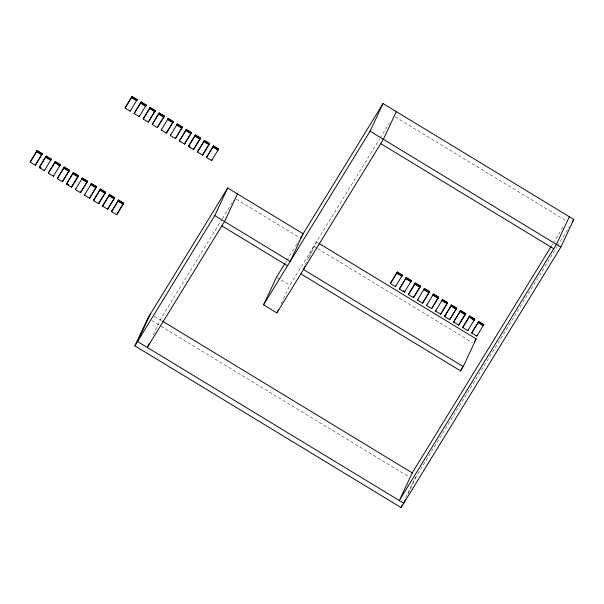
<?xml version="1.0" encoding="UTF-8"?>
<svg xmlns="http://www.w3.org/2000/svg" width="604" height="604" viewBox="0 0 604 604"><rect width="100%" height="100%" fill="white"/><g stroke="black" fill="none" stroke-linecap="round" stroke-linejoin="round"><path stroke-width="0.45" stroke-dasharray="3.02 2.27" d="M153.19 334.88L160.256 319.803L221.736 219.562M281.185 303.721L289.822 285.292L379.569 138.973M305.156 264.65L313.786 246.221L316.994 248.168M308.991 257.795L316.451 241.879L318.051 242.853M405.79 497.522L414.027 479.931L557.054 246.749M408.062 494.019L416.692 475.59M222.227 218.761L233.544 200.317M285.382 262.732L286.372 261.124M286.862 260.324L295.25 246.659M295.741 245.851L299.191 240.226M380.059 138.165L389.429 122.891M551.633 245.662L552.615 244.054M553.113 243.253L563.457 226.387M557.545 245.949L569.368 226.674M395.28 116.957L565.895 220.603M236.413 199.214L299.675 237.651M317.802 248.659L472.706 342.762M277.296 277.681L280.422 279.584M281.207 280.06L289.822 285.292M154.246 316.156L161.751 320.716M151.853 320.656L409.202 477.001"/><path stroke-width="0.91" d="M42.001 154.163L35.304 165.239L30.2 162.136L30.547 161.389M30.2 162.136L37.206 150.539L42.31 153.635L41.691 154.82L36.587 151.717L36.942 150.97L42.046 154.073M35.304 165.239L42.31 153.635M41.012 167.867L39.554 166.976L46.251 156.036L51.355 159.131L44.349 170.728L39.245 167.633L39.592 166.885M39.245 167.633L46.251 156.036M44.349 170.728L44.696 169.988M51.355 159.131L51.008 159.879L45.904 156.776M48.599 172.472L55.296 161.525L60.4 164.628L53.394 176.225L48.29 173.129L48.645 172.382M55.296 161.525L54.685 162.71L59.788 165.806L60.4 164.628M53.394 176.225L53.741 175.485M69.181 170.555L64.077 167.459L63.73 168.206L68.833 171.302L69.445 170.124L64.341 167.021L63.994 167.769L69.098 170.872L62.439 181.721L57.335 178.625L57.69 177.878M62.439 181.721L62.786 180.974M66.387 184.122L73.394 172.518L78.49 175.621L78.142 176.368L71.483 187.217L66.387 184.122L73.084 173.046M73.394 172.518L72.774 173.703L77.878 176.798L78.226 176.051L73.122 172.955M71.483 187.217L71.838 186.47M82.084 178.761L87.187 181.857L80.528 192.714L75.432 189.611L75.779 188.871M82.438 178.014L81.819 179.192L86.923 182.295L87.542 181.117L82.438 178.014L75.432 189.611M80.528 192.714L80.883 191.966M125.413 107.376L132.11 96.429L137.214 99.524L130.207 111.128L125.103 108.025L125.458 107.278M84.477 195.107L91.483 183.51L96.587 186.606L89.581 198.21L84.477 195.107L84.824 194.36M125.103 108.025L132.11 96.429M91.483 183.51L91.136 184.258L96.232 187.353M130.207 111.128L130.555 110.381M89.581 198.21L89.928 197.463M137.214 99.524L136.866 100.272L131.763 97.176M134.458 112.865L141.162 101.925L146.259 105.02L139.252 116.625L134.156 113.522L134.503 112.774M93.522 200.603L100.181 189.754L105.277 192.85L98.626 203.707L93.522 200.603L93.869 199.856M141.162 101.925L140.543 103.103L145.647 106.206L146.259 105.02M100.528 189.007L99.909 190.185L105.013 193.288L105.632 192.102L100.528 189.007L93.831 199.954M139.252 116.625L139.607 115.877M98.626 203.707L98.973 202.959M143.503 118.361L150.207 107.421L155.303 110.517L148.297 122.121L143.201 119.018L143.548 118.271M114.413 198.037L109.309 194.933L108.962 195.681L114.058 198.784L114.677 197.599L109.573 194.503L109.226 195.251L114.33 198.346L107.671 209.203L102.567 206.1L102.914 205.352M143.201 119.018L150.207 107.421M148.297 122.121L155.303 110.517M107.671 209.203L108.018 208.456M152.246 124.515L159.252 112.91L164.356 116.013L164.001 116.761L157.35 127.61L152.246 124.515L158.943 113.439M123.412 203.623L116.715 214.692L111.612 211.596L111.967 210.849M159.252 112.91L158.633 114.096L163.737 117.191L164.084 116.451L158.988 113.348M118.271 200.739L118.618 199.999L123.722 203.095L123.375 203.842L118.271 200.739L111.612 211.596M157.35 127.61L157.697 126.87M116.715 214.692L123.722 203.095M167.95 119.154L173.046 122.257L166.394 133.107L161.291 130.011L161.638 129.264M168.297 118.407L167.678 119.592L172.782 122.688L173.401 121.51L168.297 118.407L161.291 130.011M166.394 133.107L166.742 132.359M170.336 135.507L177.342 123.903L182.446 127.006L175.439 138.603L170.336 135.507L170.683 134.76M177.342 123.903L176.995 124.65L182.098 127.754M175.439 138.603L175.787 137.855M179.38 140.996L186.04 130.147L191.143 133.242L184.484 144.099L179.38 140.996L179.735 140.256M186.387 129.399L185.775 130.577L190.872 133.68L191.491 132.502L186.387 129.399L179.69 140.347M184.484 144.099L184.832 143.352M200.271 138.429L195.167 135.326L194.82 136.074L199.924 139.177L200.536 137.999L195.432 134.896L195.084 135.643L200.188 138.739L193.529 149.596L188.425 146.493L188.78 145.753M193.529 149.596L193.876 148.848M209.271 144.016L202.574 155.092L197.47 151.989L197.825 151.242M204.129 141.14L204.484 140.392L209.58 143.488L209.233 144.235L204.129 141.14L197.47 151.989M202.574 155.092L209.58 143.488M206.825 156.829L213.529 145.889L218.625 148.984L211.619 160.588L206.523 157.485L206.87 156.738M213.529 145.889L212.91 147.066L218.014 150.169L218.625 148.984M211.619 160.588L211.974 159.841M300.475 238.135L383.027 103.556L573.8 219.448L560.852 247.089L401.079 507.571L134.881 345.858L147.829 318.217L227.716 187.972L303.14 233.793L290.192 261.434L214.767 215.613L227.716 187.972M150.494 313.876L137.546 341.517L403.744 503.23L405.314 499.878M149.263 343.253L147.308 347.443L224.529 221.547L237.478 193.907M396.337 111.642L383.389 139.282L276.874 312.932L263.563 304.846L276.511 277.206L284.892 263.54M276.874 312.932L278.444 309.58M305.073 266.168L303.502 269.52L463.223 366.553L460.558 370.894L300.837 273.861M263.563 304.846L370.078 131.196L383.027 103.556M390.629 282.929L397.326 271.981L402.43 275.084L395.424 286.681L390.32 283.586L390.675 282.838M397.326 271.981L396.715 273.167L401.819 276.262L402.43 275.084M395.424 286.681L395.771 285.934M399.674 288.425L406.371 277.478L411.475 280.581L404.469 292.177L399.365 289.074L399.72 288.334M399.365 289.074L406.371 277.478M404.469 292.177L404.823 291.43M411.475 280.581L411.128 281.321L406.024 278.225M415.069 283.721L420.173 286.817L413.514 297.674L408.417 294.571L415.424 282.974L420.52 286.07L419.908 287.255L414.805 284.152L415.424 282.974M413.514 297.674L413.868 296.926M429.301 292.004L424.197 288.901L423.849 289.648L428.953 292.751L429.572 291.566L424.469 288.47L424.114 289.218L429.218 292.313L422.566 303.17L417.462 300.067L417.809 299.32M422.566 303.17L422.913 302.423M426.507 305.564L433.513 293.967L438.617 297.062L431.611 308.667L426.507 305.564L426.854 304.816M433.513 293.967L432.894 295.145L437.998 298.248L438.345 297.5L433.249 294.397M431.611 308.667L438.617 297.062M442.211 300.203L447.315 303.306L440.656 314.156L435.552 311.06L435.899 310.313M442.558 299.463L441.939 300.641L447.043 303.737L447.662 302.559L442.558 299.463L435.552 311.06M440.656 314.156L447.662 302.559M444.906 315.9L451.603 304.952L456.707 308.055L449.701 319.652L444.597 316.556L444.944 315.809M444.597 316.556L451.603 304.952M449.701 319.652L456.707 308.055M465.442 314.08L458.746 325.148L453.642 322.053L453.997 321.305M453.642 322.053L460.301 311.196L465.405 314.299L465.752 313.552L460.648 310.448L460.037 311.634L465.14 314.729L465.488 313.982L460.384 310.886M458.746 325.148L459.093 324.401M462.996 326.892L469.693 315.945L474.797 319.048L467.79 330.645L462.687 327.549L463.041 326.802M469.693 315.945L469.081 317.123L474.185 320.226L474.797 319.048M467.79 330.645L468.138 329.897M472.041 332.389L478.745 321.441L483.842 324.544L476.835 336.141L471.739 333.038L472.086 332.298M471.739 333.038L478.745 321.441M460.558 370.894L462.128 367.542M476.835 336.141L477.19 335.394M463.223 366.553L476.171 338.912L318.859 243.344M483.842 324.544L483.494 325.284L478.391 322.189M401.079 507.571L402.256 505.057M569.361 216.753L556.412 244.393L399.304 500.535L412.253 472.894L551.142 246.462M30.51 161.479L37.206 150.539M48.29 173.129L54.949 162.272L60.053 165.375M57.644 177.969L64.341 167.021M57.335 178.625L63.994 167.769M62.748 181.072L69.445 170.124M71.793 186.56L78.49 175.621M80.838 192.057L87.542 181.117M134.156 113.522L140.808 102.672L145.911 105.768M89.883 197.553L96.587 186.606M98.928 203.05L105.632 192.102M102.876 205.443L109.573 194.503M102.567 206.1L109.226 195.251M157.652 126.961L164.356 116.013M107.973 208.546L114.677 197.599M111.921 210.939L118.618 199.999M166.696 132.457L173.401 121.51M175.741 137.954L182.446 127.006M184.794 143.442L191.491 132.502M195.432 134.896L188.735 145.843L190.192 146.727M188.425 146.493L195.084 135.643M193.839 148.939L200.536 137.999M197.78 151.34L204.484 140.392M206.523 157.485L213.174 146.636L218.278 149.732M134.881 345.858L214.767 215.613M390.32 283.586L396.979 272.729L402.083 275.832M408.417 294.571L415.114 283.502M413.823 297.017L420.52 286.07M417.462 300.067L424.469 288.47M422.868 302.513L429.572 291.566M453.951 321.396L460.648 310.448M459.584 323.601L465.752 313.552M462.687 327.549L469.346 316.692L474.45 319.795M474.389 341.804L476.171 338.912M572.32 221.857L573.8 219.448M370.078 131.196L560.852 247.089M380.724 143.624L553.755 248.735M140.891 102.355L145.994 105.458M168.033 118.845L173.137 121.94M186.123 129.837L191.226 132.933M213.257 146.319L218.361 149.422M149.852 108.161L154.956 111.264M158.905 113.658L164.001 116.761M397.062 272.419L402.166 275.515M415.152 283.404L420.256 286.507M442.294 299.894L447.398 302.997M469.429 316.383L474.533 319.478M433.166 294.707L438.262 297.81M451.256 305.7L456.36 308.803M403.321 290.637L404.778 291.521M221.864 225.888L287.527 265.775M55.032 161.963L60.136 165.058M82.167 178.452L87.27 181.547M100.264 189.437L105.368 192.54M36.859 151.287L41.963 154.382M73.039 173.265L78.142 176.368M66.689 183.465L68.879 184.794M162.559 321.2L412.668 473.151M45.987 156.466L45.64 157.214L50.736 160.309L51.091 159.569L45.987 156.466M131.846 96.859L131.498 97.606L136.602 100.709L136.949 99.962L131.846 96.859M91.219 183.941L90.864 184.688L95.968 187.791L96.315 187.044L91.219 183.941M149.935 107.852L149.588 108.599L154.692 111.702L155.039 110.955L149.935 107.852M118.354 200.43L118.007 201.177L123.103 204.273L123.458 203.533L118.354 200.43M177.078 124.341L176.73 125.088L181.827 128.184L182.181 127.436L177.078 124.341M204.212 140.823L203.865 141.57L208.969 144.673L209.316 143.926L204.212 140.823M406.107 277.916L405.76 278.655L410.863 281.758L411.211 281.011L406.107 277.916M451.339 305.39L450.992 306.137L456.088 309.233L456.443 308.485L451.339 305.39M478.474 321.879L478.126 322.619L483.23 325.722L483.577 324.975L478.474 321.879"/></g></svg>
